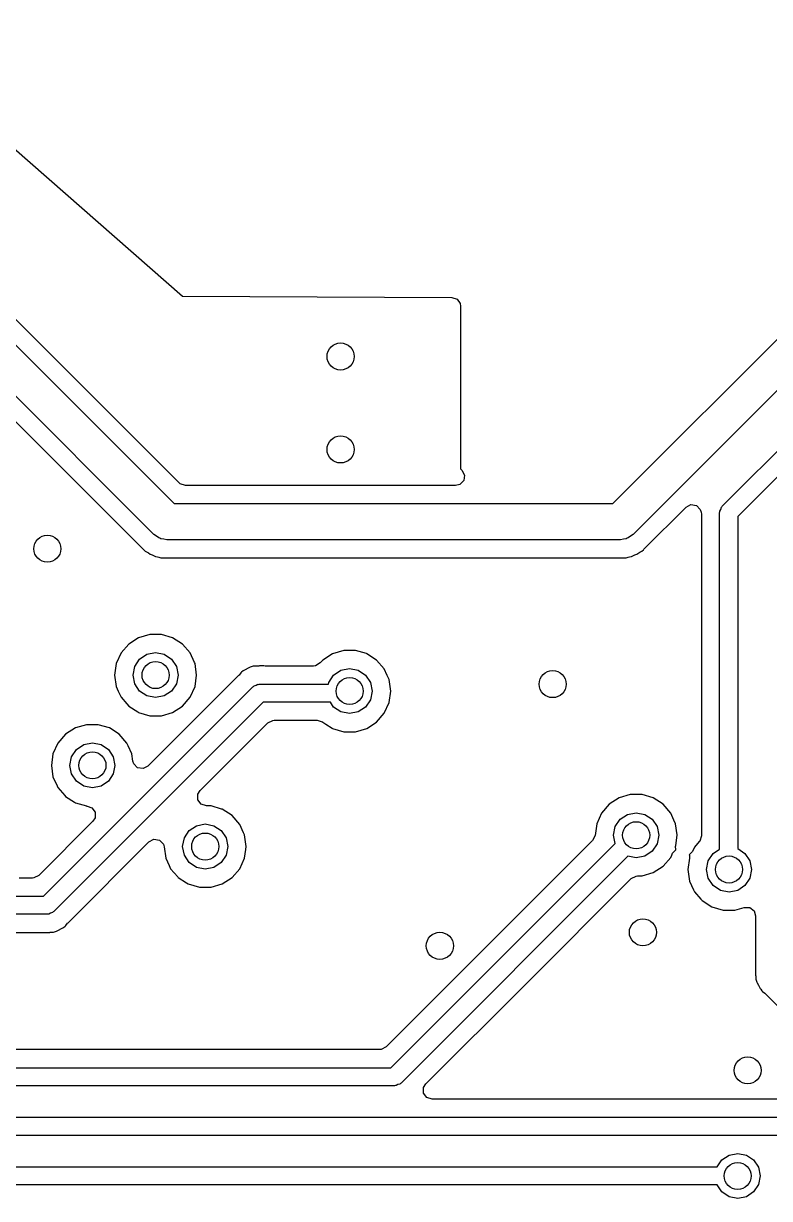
# Model space of a CAD drawing. Extents: x 100.3 to 185, y -144.7 to -85.3.
# Drawn here: x 153.44 to 161.7, y -98.5 to -85.48 of the extents above; entities that cross this region are included whole.
import ezdxf

# ---------------------------------------------------------------- set-up
doc = ezdxf.new("R2010")
doc.units = 0
doc.layers.add('BLACK', color=7, linetype='CONTINUOUS')

msp = doc.modelspace()

# ---------------------------------------------------------------- linework, layer by layer
at = {"layer": 'BLACK', "linetype": 'CONTINUOUS'}
for p, q in [((151.749, -85.4804), (155.2, -88.5)), ((153.871, -89.2811), (152.534, -87.9445)), ((152.415, -88.1086), (155.106, -90.8)), ((154.882, -91.1414), (152.191, -88.45)), ((155.2, -88.5), (158.181, -88.5145)), ((158.181, -88.5145), (158.24, -88.5337)), ((158.24, -88.5337), (158.275, -88.5834)), ((158.275, -88.5834), (158.28, -88.6135)), ((158.28, -88.6135), (158.28, -90.415)), ((159.967, -90.8), (162.109, -88.6586)), ((162.333, -89), (160.191, -91.1414)), ((155.16, -90.5705), (153.871, -89.2811)), ((152.944, -89.4865), (154.695, -91.2383)), ((161.179, -90.8293), (162.436, -89.5722)), ((162.601, -89.6907), (161.35, -90.9414)), ((158.28, -90.415), (158.28, -90.415)), ((158.28, -90.415), (158.295, -90.4305)), ((158.295, -90.4305), (158.323, -90.485)), ((155.172, -90.5806), (155.16, -90.5705)), ((155.23, -90.5995), (155.172, -90.5806)), ((158.225, -90.5995), (155.23, -90.5995)), ((158.27, -90.5887), (158.225, -90.5995)), ((158.314, -90.5454), (158.27, -90.5887)), ((158.323, -90.485), (158.314, -90.5454)), ((155.106, -90.8), (159.967, -90.8)), ((160.311, -91.3055), (160.778, -90.8386)), ((160.778, -90.8386), (160.832, -90.8108)), ((160.832, -90.8108), (160.893, -90.8204)), ((160.893, -90.8204), (160.936, -90.8636)), ((160.936, -90.8636), (160.946, -90.8949)), ((161.151, -90.8844), (161.162, -90.8635)), ((161.162, -90.8635), (161.169, -90.8412)), ((161.169, -90.8412), (161.176, -90.8365)), ((161.176, -90.8365), (161.179, -90.8293)), ((160.946, -90.8949), (160.949, -90.9174)), ((160.949, -90.9174), (160.95, -90.9243)), ((160.95, -90.9243), (160.95, -94.4806)), ((161.15, -90.9), (161.152, -90.8923)), ((161.15, -94.6286), (161.15, -90.9)), ((161.152, -90.8923), (161.151, -90.8844)), ((161.35, -90.9414), (161.35, -94.6232)), ((154.695, -91.2383), (154.695, -91.2383)), ((154.695, -91.2383), (154.785, -91.328)), ((154.911, -91.1593), (154.882, -91.1414)), ((154.937, -91.1802), (154.911, -91.1593)), ((154.948, -91.1827), (154.937, -91.1802)), ((154.957, -91.1888), (154.948, -91.1827)), ((154.991, -91.1925), (154.957, -91.1888)), ((155.024, -91.2), (154.991, -91.1925)), ((160.05, -91.2), (155.024, -91.2)), ((160.083, -91.1925), (160.05, -91.2)), ((160.116, -91.1888), (160.083, -91.1925)), ((160.126, -91.1827), (160.116, -91.1888)), ((160.137, -91.1802), (160.126, -91.1827)), ((160.163, -91.1593), (160.137, -91.1802)), ((160.191, -91.1414), (160.163, -91.1593)), ((154.785, -91.328), (154.785, -91.328)), ((154.785, -91.328), (154.807, -91.339)), ((154.807, -91.339), (154.82, -91.3471)), ((154.82, -91.3471), (154.839, -91.3613)), ((154.839, -91.3613), (154.839, -91.3613)), ((154.839, -91.3613), (154.839, -91.3613)), ((154.839, -91.3613), (154.862, -91.3687)), ((154.862, -91.3687), (154.877, -91.3747)), ((154.877, -91.3747), (154.898, -91.3856)), ((154.898, -91.3856), (154.922, -91.3894)), ((154.922, -91.3894), (154.937, -91.393)), ((154.937, -91.393), (154.946, -91.3958)), ((160.113, -91.4005), (160.136, -91.393)), ((160.136, -91.393), (160.151, -91.3894)), ((160.151, -91.3894), (160.175, -91.3856)), ((160.175, -91.3856), (160.197, -91.3747)), ((160.197, -91.3747), (160.211, -91.3687)), ((160.211, -91.3687), (160.234, -91.3613)), ((160.234, -91.3613), (160.254, -91.3471)), ((160.254, -91.3471), (160.267, -91.339)), ((160.267, -91.339), (160.288, -91.328)), ((160.288, -91.328), (160.305, -91.3111)), ((160.305, -91.3111), (160.311, -91.3055)), ((160.305, -91.3111), (160.305, -91.3111)), ((160.311, -91.3055), (160.311, -91.3055)), ((154.946, -91.3958), (154.96, -91.4005)), ((154.96, -91.4005), (154.99, -91.4005)), ((154.99, -91.4005), (154.99, -91.4005)), ((154.99, -91.4005), (154.992, -91.4005)), ((154.992, -91.4005), (160.113, -91.4005)), ((160.113, -91.4005), (160.113, -91.4005)), ((154.711, -92.286), (154.602, -92.356)), ((154.835, -92.2495), (154.711, -92.286)), ((154.711, -92.286), (154.711, -92.286)), ((154.965, -92.2495), (154.835, -92.2495)), ((154.835, -92.2495), (154.835, -92.2495)), ((155.089, -92.286), (154.965, -92.2495)), ((154.965, -92.2495), (154.965, -92.2495)), ((155.198, -92.356), (155.089, -92.286)), ((155.089, -92.286), (155.089, -92.286)), ((155.089, -92.286), (155.089, -92.286)), ((155.089, -92.286), (155.089, -92.286)), ((154.602, -92.356), (154.517, -92.4539)), ((155.283, -92.4539), (155.198, -92.356)), ((155.198, -92.356), (155.198, -92.356)), ((155.198, -92.356), (155.198, -92.356)), ((156.985, -92.4266), (156.861, -92.4631)), ((157.115, -92.4266), (156.985, -92.4266)), ((156.985, -92.4266), (156.985, -92.4266)), ((157.236, -92.4622), (157.115, -92.4266)), ((157.115, -92.4266), (157.115, -92.4266)), ((154.517, -92.4539), (154.463, -92.5718)), ((154.669, -92.6043), (154.723, -92.5232)), ((154.723, -92.5232), (154.804, -92.469)), ((154.804, -92.469), (154.9, -92.45)), ((154.9, -92.45), (154.996, -92.469)), ((154.996, -92.469), (155.077, -92.5232)), ((155.077, -92.5232), (155.131, -92.6043)), ((155.332, -92.5605), (155.283, -92.4539)), ((155.337, -92.5718), (155.332, -92.5605)), ((156.724, -92.5653), (156.672, -92.5969)), ((156.738, -92.5492), (156.724, -92.5653)), ((156.752, -92.5331), (156.738, -92.5492)), ((156.861, -92.4631), (156.752, -92.5331)), ((156.861, -92.4631), (156.861, -92.4631)), ((157.239, -92.4631), (157.236, -92.4622)), ((157.348, -92.5331), (157.239, -92.4631)), ((157.239, -92.4631), (157.239, -92.4631)), ((157.239, -92.4631), (157.239, -92.4631)), ((157.433, -92.631), (157.348, -92.5331)), ((157.348, -92.5331), (157.348, -92.5331)), ((157.348, -92.5331), (157.348, -92.5331)), ((154.463, -92.5718), (154.445, -92.7)), ((154.65, -92.7), (154.669, -92.6043)), ((155.131, -92.6043), (155.15, -92.7)), ((155.355, -92.7), (155.337, -92.5718)), ((155.844, -92.6741), (155.825, -92.6995)), ((155.852, -92.6689), (155.844, -92.6741)), ((155.87, -92.6547), (155.852, -92.6689)), ((155.877, -92.6478), (155.87, -92.6547)), ((155.906, -92.6349), (155.877, -92.6478)), ((155.877, -92.6478), (155.877, -92.6478)), ((155.912, -92.6317), (155.906, -92.6349)), ((155.94, -92.6149), (155.912, -92.6317)), ((155.949, -92.6131), (155.94, -92.6149)), ((155.94, -92.6149), (155.94, -92.6149)), ((155.971, -92.6064), (155.949, -92.6131)), ((155.98, -92.6024), (155.971, -92.6064)), ((156.012, -92.6009), (155.98, -92.6024)), ((155.98, -92.6024), (155.98, -92.6024)), ((156.019, -92.6002), (156.012, -92.6009)), ((156.022, -92.5995), (156.019, -92.6002)), ((156.042, -92.5995), (156.022, -92.5995)), ((156.044, -92.5994), (156.042, -92.5995)), ((156.052, -92.5991), (156.044, -92.5994)), ((156.092, -92.5972), (156.052, -92.5991)), ((156.101, -92.5985), (156.092, -92.5972)), ((156.115, -92.5995), (156.101, -92.5973)), ((156.101, -92.5973), (156.101, -92.5985)), ((156.649, -92.5995), (156.115, -92.5995)), ((156.672, -92.5969), (156.649, -92.5995)), ((156.873, -92.7003), (156.954, -92.6461)), ((156.954, -92.6461), (157.05, -92.6271)), ((157.05, -92.6271), (157.146, -92.6461)), ((157.146, -92.6461), (157.227, -92.7003)), ((157.467, -92.7047), (157.433, -92.631)), ((154.445, -92.7), (154.445, -92.7)), ((154.445, -92.7), (154.463, -92.8282)), ((154.669, -92.7957), (154.65, -92.7)), ((154.723, -92.8768), (154.669, -92.7957)), ((155.82, -92.7047), (154.816, -93.7087)), ((155.131, -92.7957), (155.077, -92.8768)), ((155.15, -92.7), (155.131, -92.7957)), ((155.337, -92.8282), (155.346, -92.762)), ((155.346, -92.762), (155.355, -92.7)), ((155.355, -92.7), (155.355, -92.7)), ((155.825, -92.6995), (155.82, -92.7047)), ((155.979, -92.8293), (155.986, -92.8256)), ((155.986, -92.8256), (155.991, -92.8191)), ((155.991, -92.8191), (156.013, -92.8119)), ((156.013, -92.8119), (156.034, -92.8012)), ((156.034, -92.8012), (156.042, -92.8025)), ((156.042, -92.8025), (156.05, -92.8)), ((156.05, -92.8), (156.815, -92.8)), ((156.815, -92.8), (156.819, -92.7814)), ((156.819, -92.7814), (156.873, -92.7003)), ((157.227, -92.7003), (157.281, -92.7814)), ((157.281, -92.7814), (157.3, -92.8771)), ((157.487, -92.7489), (157.467, -92.7047)), ((157.505, -92.8771), (157.487, -92.7489)), ((153.659, -95.15), (155.979, -92.8293)), ((154.463, -92.8282), (154.487, -92.8793)), ((154.487, -92.8793), (154.517, -92.9461)), ((154.517, -92.9461), (154.58, -93.0189)), ((154.804, -92.931), (154.723, -92.8768)), ((154.9, -92.95), (154.804, -92.931)), ((154.996, -92.931), (154.9, -92.95)), ((155.077, -92.8768), (154.996, -92.931)), ((155.198, -93.044), (155.283, -92.9461)), ((155.283, -92.9461), (155.337, -92.8282)), ((157.3, -92.8771), (157.281, -92.9728)), ((157.487, -93.0053), (157.505, -92.8793)), ((157.505, -92.8793), (157.505, -92.8771)), ((157.505, -92.8771), (157.505, -92.8771)), ((156.091, -93), (153.771, -95.3207)), ((154.58, -93.0189), (154.602, -93.044)), ((154.602, -93.044), (154.703, -93.1089)), ((155.089, -93.114), (155.198, -93.044)), ((156.837, -93), (156.091, -93)), ((156.873, -93.0539), (156.837, -93)), ((156.954, -93.1081), (156.873, -93.0539)), ((157.227, -93.0539), (157.146, -93.1081)), ((157.281, -92.9728), (157.227, -93.0539)), ((157.433, -93.1232), (157.487, -93.0053)), ((154.703, -93.1089), (154.711, -93.114)), ((154.711, -93.114), (154.835, -93.1505)), ((154.835, -93.1505), (154.835, -93.1505)), ((154.835, -93.1505), (154.965, -93.1505)), ((154.965, -93.1505), (155.089, -93.114)), ((154.965, -93.1505), (154.965, -93.1505)), ((156.145, -93.2295), (156.2, -93.2017)), ((156.2, -93.2017), (156.215, -93.2005)), ((156.215, -93.2005), (156.691, -93.2005)), ((156.691, -93.2005), (156.745, -93.2181)), ((157.05, -93.1271), (156.954, -93.1081)), ((157.146, -93.1081), (157.05, -93.1271)), ((157.348, -93.2211), (157.433, -93.1232)), ((154.011, -93.286), (153.902, -93.356)), ((154.135, -93.2495), (154.011, -93.286)), ((154.011, -93.286), (154.011, -93.286)), ((154.265, -93.2495), (154.135, -93.2495)), ((154.135, -93.2495), (154.135, -93.2495)), ((154.389, -93.286), (154.265, -93.2495)), ((154.265, -93.2495), (154.265, -93.2495)), ((154.498, -93.356), (154.389, -93.286)), ((154.389, -93.286), (154.389, -93.286)), ((154.389, -93.286), (154.389, -93.286)), ((154.389, -93.286), (154.389, -93.286)), ((155.394, -93.9805), (156.145, -93.2295)), ((156.745, -93.2181), (156.746, -93.2172)), ((156.746, -93.2172), (156.749, -93.2193)), ((156.749, -93.2193), (156.749, -93.2194)), ((156.749, -93.2194), (156.75, -93.2198)), ((156.75, -93.2198), (156.752, -93.2211)), ((156.752, -93.2211), (156.752, -93.2211)), ((156.752, -93.2211), (156.786, -93.2432)), ((156.786, -93.2432), (156.856, -93.288)), ((156.856, -93.288), (156.861, -93.2911)), ((156.861, -93.2911), (156.985, -93.3276)), ((156.985, -93.3276), (156.985, -93.3276)), ((156.985, -93.3276), (157.115, -93.3276)), ((157.115, -93.3276), (157.239, -93.2911)), ((157.115, -93.3276), (157.115, -93.3276)), ((157.239, -93.2911), (157.348, -93.2211)), ((153.817, -93.4539), (153.763, -93.5718)), ((153.902, -93.356), (153.817, -93.4539)), ((154.023, -93.5232), (154.104, -93.469)), ((154.104, -93.469), (154.2, -93.45)), ((154.2, -93.45), (154.296, -93.469)), ((154.296, -93.469), (154.377, -93.5232)), ((154.583, -93.4539), (154.498, -93.356)), ((154.498, -93.356), (154.498, -93.356)), ((154.498, -93.356), (154.498, -93.356)), ((154.597, -93.4852), (154.583, -93.4539)), ((153.763, -93.5718), (153.745, -93.7)), ((153.95, -93.7), (153.969, -93.6043)), ((153.969, -93.6043), (154.023, -93.5232)), ((154.377, -93.5232), (154.431, -93.6043)), ((154.431, -93.6043), (154.45, -93.7)), ((154.637, -93.5718), (154.597, -93.4852)), ((154.648, -93.6528), (154.637, -93.5718)), ((153.745, -93.7), (153.745, -93.7)), ((153.745, -93.7), (153.763, -93.8282)), ((153.969, -93.7957), (153.95, -93.7)), ((154.45, -93.7), (154.431, -93.7957)), ((154.658, -93.6836), (154.648, -93.6528)), ((154.701, -93.7269), (154.658, -93.6836)), ((154.762, -93.7365), (154.701, -93.7269)), ((154.816, -93.7087), (154.762, -93.7365)), ((153.763, -93.8282), (153.809, -93.9282)), ((154.023, -93.8768), (153.969, -93.7957)), ((154.431, -93.7957), (154.377, -93.8768)), ((153.809, -93.9282), (153.817, -93.9461)), ((153.817, -93.9461), (153.895, -94.0358)), ((154.104, -93.931), (154.023, -93.8768)), ((154.2, -93.95), (154.104, -93.931)), ((154.296, -93.931), (154.2, -93.95)), ((154.377, -93.8768), (154.296, -93.931)), ((155.37, -94.0199), (155.394, -93.9805)), ((153.895, -94.0358), (153.902, -94.044)), ((153.902, -94.044), (154.002, -94.1085)), ((154.002, -94.1085), (154.011, -94.114)), ((154.011, -94.114), (154.135, -94.1505)), ((155.37, -94.0811), (155.37, -94.0199)), ((155.406, -94.1306), (155.37, -94.0811)), ((160.036, -94.0607), (159.927, -94.1308)), ((160.16, -94.0242), (160.036, -94.0607)), ((160.036, -94.0607), (160.036, -94.0607)), ((160.29, -94.0242), (160.16, -94.0242)), ((160.16, -94.0242), (160.16, -94.0242)), ((160.414, -94.0607), (160.29, -94.0242)), ((160.29, -94.0242), (160.29, -94.0242)), ((160.523, -94.1308), (160.414, -94.0607)), ((160.414, -94.0607), (160.414, -94.0607)), ((160.414, -94.0607), (160.414, -94.0607)), ((160.414, -94.0607), (160.414, -94.0607)), ((154.135, -94.1505), (154.135, -94.1505)), ((154.135, -94.1505), (154.136, -94.1505)), ((154.136, -94.1505), (154.136, -94.1506)), ((154.136, -94.1506), (154.142, -94.1515)), ((154.142, -94.1515), (154.142, -94.1526)), ((154.142, -94.1526), (154.194, -94.1694)), ((154.194, -94.1694), (154.23, -94.2189)), ((154.23, -94.2189), (154.23, -94.2801)), ((155.464, -94.1495), (155.406, -94.1306)), ((155.515, -94.1495), (155.464, -94.1495)), ((155.632, -94.1839), (155.515, -94.1495)), ((155.515, -94.1495), (155.515, -94.1495)), ((155.639, -94.186), (155.632, -94.1839)), ((155.748, -94.256), (155.639, -94.186)), ((155.639, -94.186), (155.639, -94.186)), ((155.639, -94.186), (155.639, -94.186)), ((155.833, -94.3539), (155.748, -94.256)), ((155.748, -94.256), (155.748, -94.256)), ((155.748, -94.256), (155.748, -94.256)), ((159.842, -94.2287), (159.788, -94.3465)), ((159.927, -94.1308), (159.842, -94.2287)), ((160.048, -94.298), (160.129, -94.2438)), ((160.129, -94.2438), (160.225, -94.2247)), ((160.225, -94.2247), (160.32, -94.2438)), ((160.32, -94.2438), (160.402, -94.298)), ((160.608, -94.2287), (160.523, -94.1308)), ((160.523, -94.1308), (160.523, -94.1308)), ((160.523, -94.1308), (160.523, -94.1308)), ((160.644, -94.3079), (160.608, -94.2287)), ((154.206, -94.3195), (153.605, -94.9205)), ((154.23, -94.2801), (154.206, -94.3195)), ((155.273, -94.4232), (155.354, -94.369)), ((155.354, -94.369), (155.45, -94.35)), ((155.45, -94.35), (155.546, -94.369)), ((155.546, -94.369), (155.627, -94.4232)), ((155.876, -94.4473), (155.833, -94.3539)), ((159.788, -94.3465), (159.769, -94.4774)), ((159.975, -94.4747), (159.994, -94.3791)), ((159.994, -94.3791), (160.048, -94.298)), ((160.402, -94.298), (160.456, -94.3791)), ((160.456, -94.3791), (160.475, -94.4747)), ((160.661, -94.3465), (160.644, -94.3079)), ((160.679, -94.4718), (160.661, -94.3465)), ((155.2, -94.6), (155.219, -94.5043)), ((155.219, -94.5043), (155.273, -94.4232)), ((155.627, -94.4232), (155.681, -94.5043)), ((155.681, -94.5043), (155.7, -94.6)), ((155.887, -94.4718), (155.876, -94.4473)), ((155.905, -94.6), (155.887, -94.4718)), ((159.769, -94.4774), (159.742, -94.5323)), ((159.993, -94.5653), (159.975, -94.4747)), ((160.475, -94.4747), (160.456, -94.5704)), ((160.663, -94.5894), (160.68, -94.4747)), ((160.68, -94.4747), (160.679, -94.4718)), ((160.95, -94.4806), (160.931, -94.5387)), ((153.93, -95.4453), (154.827, -94.5476)), ((154.827, -94.5476), (154.882, -94.5198)), ((154.882, -94.5198), (154.942, -94.5294)), ((154.942, -94.5294), (154.986, -94.5727)), ((154.986, -94.5727), (154.995, -94.6035)), ((154.995, -94.6035), (155.013, -94.7282)), ((155.219, -94.6957), (155.2, -94.6)), ((155.7, -94.6), (155.681, -94.6957)), ((155.887, -94.7282), (155.9, -94.6325)), ((155.9, -94.6325), (155.905, -94.6)), ((155.905, -94.6), (155.905, -94.6)), ((159.741, -94.5333), (157.454, -96.8205)), ((157.508, -97.05), (159.993, -94.5653)), ((159.742, -94.5323), (159.741, -94.5333)), ((160.456, -94.5704), (160.402, -94.6515)), ((160.629, -94.6748), (160.665, -94.6355)), ((160.662, -94.5987), (160.663, -94.5894)), ((160.663, -94.6325), (160.662, -94.5987)), ((160.665, -94.6355), (160.663, -94.6325)), ((160.871, -94.6079), (160.85, -94.654)), ((160.925, -94.5454), (160.871, -94.6079)), ((160.871, -94.6079), (160.871, -94.6079)), ((160.931, -94.5387), (160.925, -94.5454)), ((161.077, -94.6772), (161.15, -94.6286)), ((161.35, -94.6232), (161.431, -94.6772)), ((155.013, -94.7282), (155.05, -94.8094)), ((155.273, -94.7768), (155.219, -94.6957)), ((155.354, -94.831), (155.273, -94.7768)), ((155.627, -94.7768), (155.546, -94.831)), ((155.681, -94.6957), (155.627, -94.7768)), ((155.833, -94.8461), (155.887, -94.7282)), ((160.134, -94.7067), (157.62, -97.2207)), ((160.225, -94.7247), (160.134, -94.7067)), ((160.32, -94.7057), (160.225, -94.7247)), ((160.402, -94.6515), (160.32, -94.7057)), ((160.523, -94.8187), (160.608, -94.7208)), ((160.608, -94.7208), (160.619, -94.6963)), ((160.619, -94.6963), (160.629, -94.6748)), ((160.817, -94.73), (160.799, -94.854)), ((160.85, -94.654), (160.814, -94.6933)), ((160.814, -94.6933), (160.816, -94.6963)), ((160.816, -94.6963), (160.817, -94.73)), ((161.004, -94.854), (161.023, -94.7583)), ((161.023, -94.7583), (161.077, -94.6772)), ((161.431, -94.6772), (161.485, -94.7583)), ((161.485, -94.7583), (161.504, -94.854)), ((155.05, -94.8094), (155.067, -94.8461)), ((155.067, -94.8461), (155.145, -94.9364)), ((155.45, -94.85), (155.354, -94.831)), ((155.546, -94.831), (155.45, -94.85)), ((155.748, -94.944), (155.833, -94.8461)), ((160.29, -94.9252), (160.414, -94.8888)), ((160.414, -94.8888), (160.523, -94.8187)), ((160.799, -94.854), (160.799, -94.854)), ((160.799, -94.854), (160.817, -94.9822)), ((161.023, -94.9497), (161.004, -94.854)), ((161.504, -94.854), (161.485, -94.9497)), ((153.535, -94.9495), (153.39, -94.9495)), ((153.55, -94.9483), (153.535, -94.9495)), ((153.605, -94.9205), (153.55, -94.9483)), ((155.145, -94.9364), (155.152, -94.944)), ((155.152, -94.944), (155.244, -95.0032)), ((155.244, -95.0032), (155.261, -95.014)), ((155.261, -95.014), (155.385, -95.0505)), ((155.515, -95.0505), (155.639, -95.014)), ((155.639, -95.014), (155.748, -94.944)), ((158.994, -96.1305), (160.17, -94.9542)), ((160.17, -94.9542), (160.225, -94.9265)), ((160.225, -94.9265), (160.24, -94.9252)), ((160.24, -94.9252), (160.29, -94.9252)), ((160.29, -94.9252), (160.29, -94.9252)), ((160.817, -94.9822), (160.862, -95.0811)), ((161.077, -95.0308), (161.023, -94.9497)), ((161.158, -95.085), (161.077, -95.0308)), ((161.431, -95.0308), (161.35, -95.085)), ((161.485, -94.9497), (161.431, -95.0308)), ((150.255, -95.15), (153.659, -95.15)), ((155.385, -95.0505), (155.385, -95.0505)), ((155.385, -95.0505), (155.515, -95.0505)), ((155.515, -95.0505), (155.515, -95.0505)), ((160.862, -95.0811), (160.871, -95.1001)), ((160.871, -95.1001), (160.943, -95.1825)), ((161.254, -95.104), (161.158, -95.085)), ((161.35, -95.085), (161.254, -95.104)), ((160.943, -95.1825), (160.956, -95.198)), ((160.956, -95.198), (161.065, -95.268)), ((161.065, -95.268), (161.065, -95.268)), ((161.065, -95.268), (161.189, -95.3045)), ((161.319, -95.3045), (161.423, -95.274)), ((161.423, -95.274), (161.484, -95.2758)), ((161.484, -95.2758), (161.532, -95.3131)), ((153.7, -95.35), (150.213, -95.35)), ((153.708, -95.3475), (153.7, -95.35)), ((153.716, -95.3488), (153.708, -95.3475)), ((153.737, -95.3381), (153.716, -95.3488)), ((153.759, -95.3309), (153.737, -95.3381)), ((153.764, -95.3244), (153.759, -95.3309)), ((153.771, -95.3207), (153.764, -95.3244)), ((161.189, -95.3045), (161.189, -95.3045)), ((161.189, -95.3045), (161.319, -95.3045)), ((161.319, -95.3045), (161.319, -95.3045)), ((161.532, -95.3131), (161.549, -95.369)), ((161.549, -95.369), (161.549, -95.9348)), ((150.238, -95.5505), (153.635, -95.5505)), ((153.635, -95.5505), (153.649, -95.5527)), ((153.649, -95.5527), (153.649, -95.5515)), ((153.649, -95.5515), (153.658, -95.5528)), ((153.658, -95.5528), (153.667, -95.5524)), ((153.658, -95.5528), (153.658, -95.5528)), ((153.658, -95.5528), (153.658, -95.5528)), ((153.658, -95.5528), (153.658, -95.5528)), ((153.667, -95.5524), (153.706, -95.5506)), ((153.706, -95.5506), (153.708, -95.5505)), ((153.708, -95.5505), (153.728, -95.5505)), ((153.728, -95.5505), (153.731, -95.5498)), ((153.728, -95.5505), (153.728, -95.5505)), ((153.731, -95.5498), (153.738, -95.5491)), ((153.738, -95.5491), (153.77, -95.5476)), ((153.77, -95.5476), (153.779, -95.5436)), ((153.779, -95.5436), (153.801, -95.5369)), ((153.801, -95.5369), (153.81, -95.5351)), ((153.81, -95.5351), (153.838, -95.5183)), ((153.838, -95.5183), (153.844, -95.5151)), ((153.844, -95.5151), (153.873, -95.5022)), ((153.873, -95.5022), (153.88, -95.4953)), ((153.88, -95.4953), (153.898, -95.4811)), ((153.898, -95.4811), (153.906, -95.4759)), ((153.906, -95.4759), (153.925, -95.4505)), ((153.925, -95.4505), (153.93, -95.4453)), ((161.549, -95.9348), (161.547, -95.9485)), ((161.547, -95.9485), (161.548, -95.9487)), ((161.548, -95.9487), (161.547, -95.9578)), ((161.547, -95.9578), (161.549, -95.994)), ((161.549, -95.994), (161.549, -96.0032)), ((161.549, -96.0032), (161.549, -96.0058)), ((161.549, -96.0058), (161.549, -96.0081)), ((161.549, -96.0081), (161.549, -96.0278)), ((161.549, -96.0278), (161.55, -96.0313)), ((161.55, -96.0313), (161.551, -96.0381)), ((161.551, -96.0381), (161.552, -96.07)), ((161.552, -96.07), (161.552, -96.07)), ((161.552, -96.07), (161.556, -96.079)), ((161.556, -96.079), (161.563, -96.1008)), ((157.894, -97.2305), (158.994, -96.1305)), ((161.563, -96.1008), (161.565, -96.1104)), ((161.565, -96.1104), (161.582, -96.1375)), ((161.582, -96.1375), (161.585, -96.1436)), ((161.585, -96.1436), (161.591, -96.1584)), ((161.591, -96.1584), (161.598, -96.1728)), ((161.598, -96.1728), (161.605, -96.1797)), ((161.605, -96.1797), (161.619, -96.1976)), ((161.619, -96.1976), (161.62, -96.2)), ((161.62, -96.2), (161.624, -96.206)), ((161.624, -96.206), (161.65, -96.2252)), ((161.65, -96.2252), (161.655, -96.2297)), ((161.655, -96.2297), (161.817, -96.3915)), ((157.384, -96.8495), (149.973, -96.8495)), ((157.4, -96.8483), (157.384, -96.8495)), ((157.454, -96.8205), (157.4, -96.8483)), ((136.274, -97.05), (157.508, -97.05)), ((157.549, -97.25), (136.233, -97.25)), ((157.557, -97.2475), (157.549, -97.25)), ((157.565, -97.2488), (157.557, -97.2475)), ((157.586, -97.2381), (157.565, -97.2488)), ((157.608, -97.2309), (157.586, -97.2381)), ((157.613, -97.2244), (157.608, -97.2309)), ((157.62, -97.2207), (157.613, -97.2244)), ((157.87, -97.2699), (157.894, -97.2305)), ((157.87, -97.3311), (157.87, -97.2699)), ((157.906, -97.3806), (157.87, -97.3311)), ((157.964, -97.3995), (157.906, -97.3806)), ((162.166, -97.3995), (157.964, -97.3995)), ((147.75, -97.6), (162.19, -97.6)), ((162.149, -97.8), (147.791, -97.8)), ((161.173, -98.0727), (161.254, -98.0185)), ((161.254, -98.0185), (161.35, -97.9995)), ((161.35, -97.9995), (161.446, -98.0185)), ((161.446, -98.0185), (161.527, -98.0727)), ((149.85, -98.1495), (161.122, -98.1495)), ((161.122, -98.1495), (161.173, -98.0727)), ((161.527, -98.0727), (161.581, -98.1538)), ((161.581, -98.1538), (161.6, -98.2495)), ((161.6, -98.2495), (161.581, -98.3452)), ((161.122, -98.3495), (149.892, -98.3495)), ((161.173, -98.4263), (161.122, -98.3495)), ((161.581, -98.3452), (161.527, -98.4263)), ((161.254, -98.4805), (161.173, -98.4263)), ((161.35, -98.4995), (161.254, -98.4805)), ((161.446, -98.4805), (161.35, -98.4995)), ((161.527, -98.4263), (161.446, -98.4805))]:
    msp.add_line(p, q, dxfattribs=at)
at = {"layer": 'BLACK'}
for centre in [(156.95, -89.17), (156.95, -90.2), (153.7, -91.3), (154.9, -92.7), (159.3, -92.8), (157.05, -92.8771), (154.2, -93.7), (160.225, -94.4747), (155.45, -94.6), (161.254, -94.854), (160.3, -95.55), (158.05, -95.7), (161.46, -97.08), (161.35, -98.2495)]:
    msp.add_circle(centre, 0.15, dxfattribs=at)

doc.saveas('drawing.dxf')
